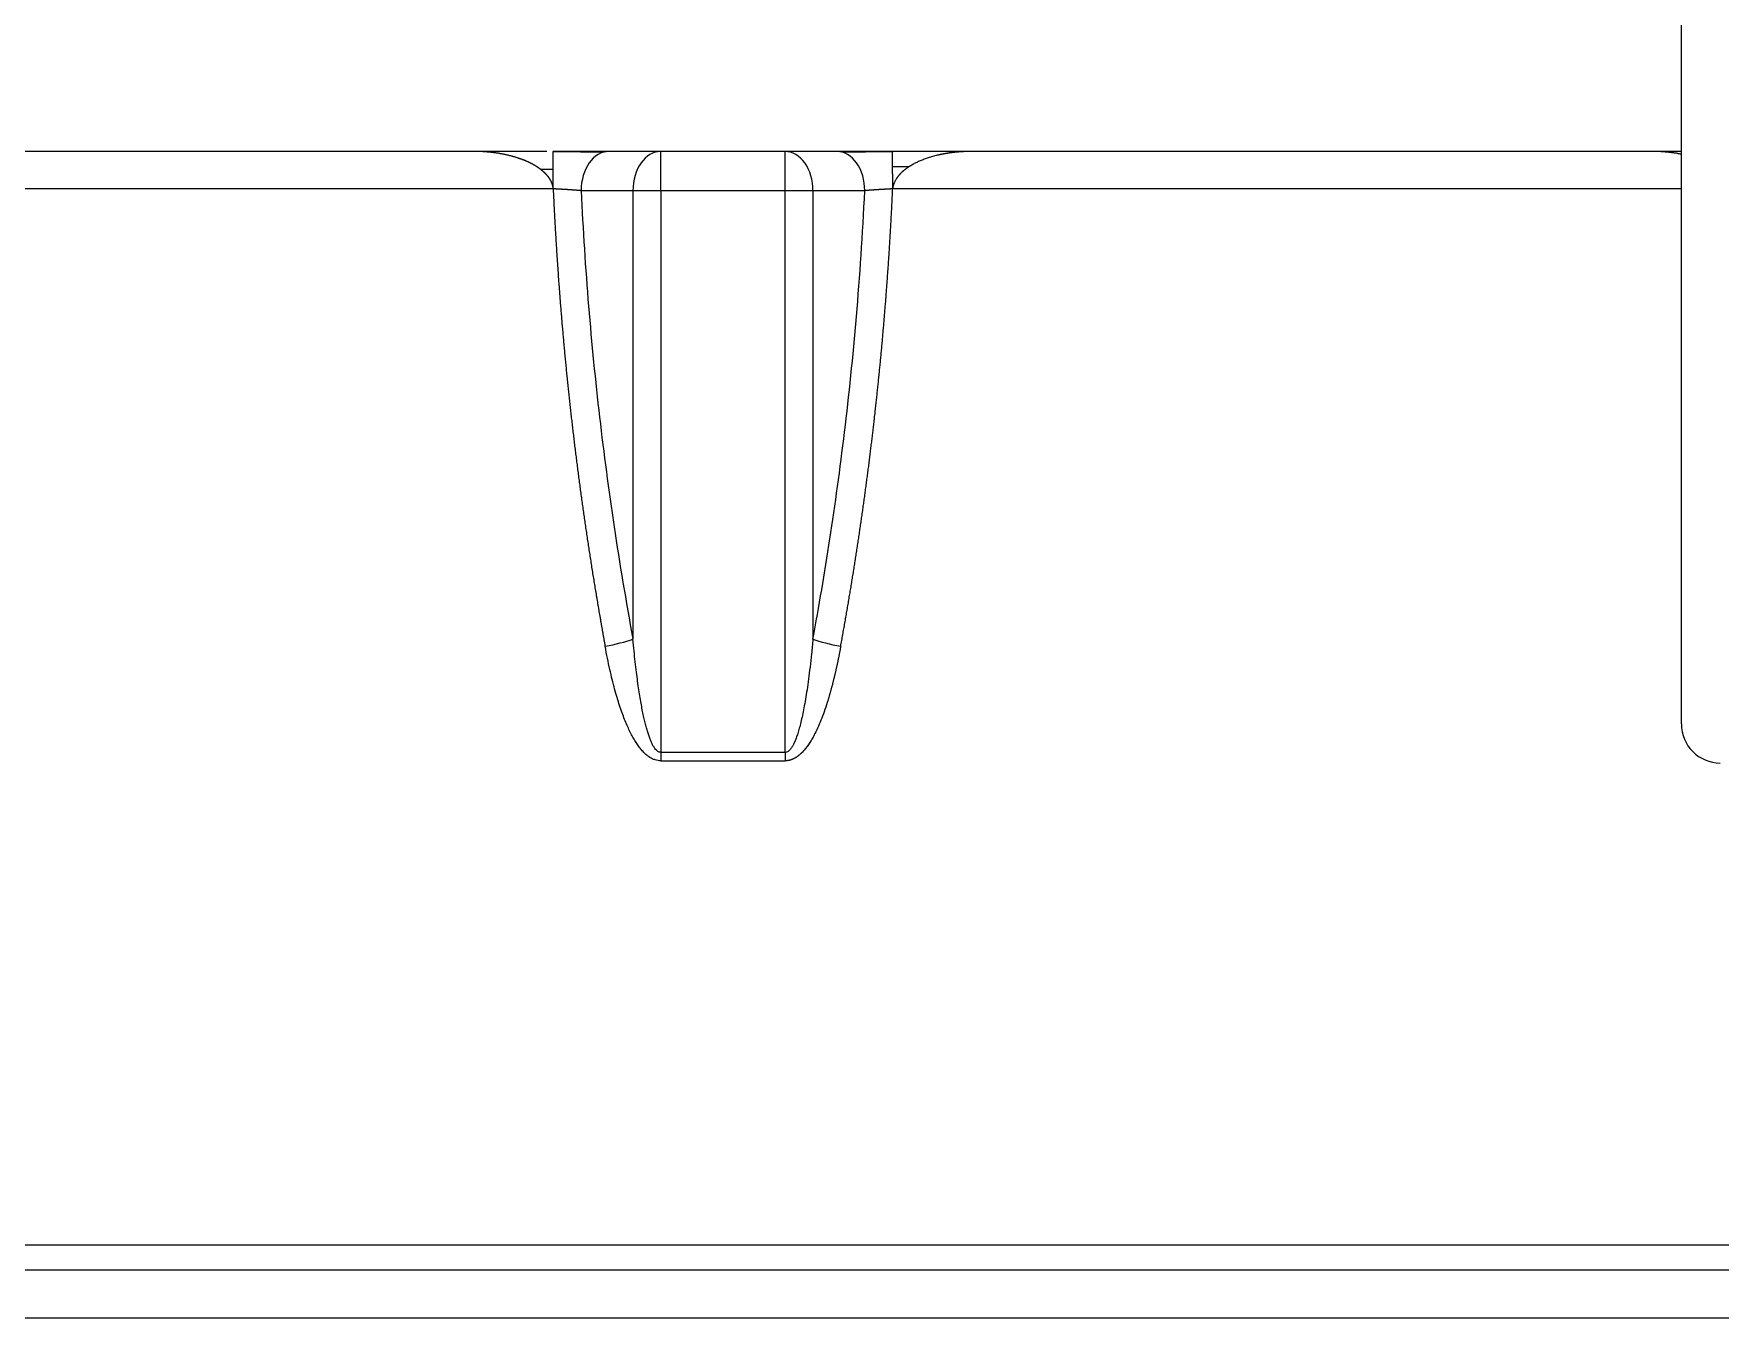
# Model space of a CAD drawing. Header units: millimetres. Extents: x 17284 to 19660, y -6011 to -2651.
# Drawn here: x 17908.49 to 17950.89, y -3450.51 to -3418.2 of the extents above; entities that cross this region are included whole.
import ezdxf

# ---------------------------------------------------------------- set-up
doc = ezdxf.new("R2010")
doc.units = ezdxf.units.MM

msp = doc.modelspace()

# ---------------------------------------------------------------- linework, layer by layer
at = {"linetype": 'Continuous', "lineweight": 18, "extrusion": (-1, -2.22045e-16, 0)}
for p, q in [((17949.915, -3435.563, 0), (17949.915, -3400.845, 0)), ((17919.578, -3421.166, 0), (17902.445, -3421.166, 0)), ((17921.393, -3421.166, 0), (17919.578, -3421.166, 0)), ((17924.253, -3421.166, 0), (17922.95, -3421.166, 0)), ((17927.384, -3421.166, 0), (17924.253, -3421.166, 0)), ((17928.687, -3421.166, 0), (17927.384, -3421.166, 0)), ((17932.059, -3421.166, 0), (17930.086, -3421.166, 0)), ((17949.192, -3421.166, 0), (17932.059, -3421.166, 0)), ((17949.915, -3421.166, 0), (17949.192, -3421.166, 0)), ((17924.253, -3436.278, 0), (17924.253, -3436.492, 0)), ((17966.525, -3449.299, 0), (17885.112, -3449.299, 0))]:
    msp.add_line(p, q, dxfattribs=at)
at = {"linetype": 'Continuous', "lineweight": 13, "extrusion": (-1, -2.22045e-16, 0)}
for p, q in [((17924.253, -3422.153, 0), (17924.253, -3421.166, 0)), ((17927.384, -3422.153, 0), (17927.384, -3421.166, 0)), ((17921.55, -3422.107, 0), (17900.473, -3422.107, 0)), ((17923.555, -3422.153, 0), (17922.252, -3422.153, 0)), ((17924.253, -3422.153, 0), (17923.555, -3422.153, 0)), ((17923.555, -3422.153, 0), (17923.555, -3433.429, 0)), ((17927.384, -3422.153, 0), (17924.253, -3422.153, 0)), ((17924.253, -3422.153, 0), (17924.253, -3436.278, 0)), ((17928.082, -3422.153, 0), (17927.384, -3422.153, 0)), ((17927.384, -3436.278, 0), (17927.384, -3422.153, 0)), ((17928.082, -3422.153, 0), (17928.082, -3433.429, 0)), ((17929.385, -3422.153, 0), (17928.082, -3422.153, 0)), ((17949.914, -3422.107, 0), (17930.087, -3422.107, 0)), ((17927.384, -3436.278, 0), (17924.253, -3436.278, 0)), ((17924.253, -3436.492, 0), (17927.384, -3436.492, 0)), ((17885.112, -3448.667, 0), (17966.525, -3448.667, 0)), ((17966.525, -3450.512, 0), (17885.112, -3450.512, 0))]:
    msp.add_line(p, q, dxfattribs=at)
at = {"linetype": 'Continuous', "lineweight": 18}
msp.add_arc((17950.902, -3435.563, 0), 0.987, 180, 269.5, dxfattribs=at)
at = {"linetype": 'Continuous', "lineweight": 13}
for centre, start_param, end_param in [((17922.95, -3422.153, 0), 3.141593, 4.712389), ((17924.253, -3422.153, 0), 3.141593, 4.712389), ((17927.384, -3422.153, 0), 1.570796, 3.141593), ((17928.687, -3422.153, 0), 1.570796, 3.141593)]:
    msp.add_ellipse(centre, major_axis=(0, -0.987), ratio=0.707107, start_param=start_param, end_param=end_param, dxfattribs=at)
at = {"linetype": 'Continuous', "lineweight": 18}
for centre, major_axis, start_param, end_param in [((17922.857, -3433.429, 0), (-0.971, -0.18), 1.537719, 2.339656), ((17928.78, -3433.429, 0), (0.971, -0.18), 3.943529, 4.745466)]:
    msp.add_ellipse(centre, major_axis=major_axis, ratio=0.17892, start_param=start_param, end_param=end_param, dxfattribs=at)
at = {"linetype": 'Continuous', "lineweight": 13}
for points, knots in [([(17921.234, -3421.615, 0), (17921.231, -3421.613, 0), (17921.225, -3421.608, 0), (17921.215, -3421.601, 0), (17921.206, -3421.594, 0), (17921.196, -3421.587, 0), (17921.186, -3421.58, 0), (17921.176, -3421.573, 0), (17921.166, -3421.566, 0), (17921.155, -3421.559, 0), (17921.145, -3421.552, 0), (17921.134, -3421.545, 0), (17921.124, -3421.539, 0), (17921.113, -3421.532, 0), (17921.102, -3421.525, 0), (17921.091, -3421.518, 0), (17921.079, -3421.512, 0), (17921.068, -3421.505, 0), (17921.056, -3421.499, 0), (17921.045, -3421.492, 0), (17921.032, -3421.485, 0), (17921.018, -3421.478, 0), (17921.003, -3421.469, 0), (17920.987, -3421.461, 0), (17920.97, -3421.453, 0), (17920.954, -3421.445, 0), (17920.936, -3421.437, 0), (17920.918, -3421.429, 0), (17920.9, -3421.421, 0), (17920.881, -3421.412, 0), (17920.862, -3421.404, 0), (17920.842, -3421.396, 0), (17920.822, -3421.388, 0), (17920.802, -3421.38, 0), (17920.78, -3421.372, 0), (17920.759, -3421.363, 0), (17920.737, -3421.355, 0), (17920.714, -3421.347, 0), (17920.691, -3421.339, 0), (17920.667, -3421.332, 0), (17920.643, -3421.324, 0), (17920.619, -3421.316, 0), (17920.594, -3421.308, 0), (17920.568, -3421.301, 0), (17920.542, -3421.293, 0), (17920.516, -3421.286, 0), (17920.489, -3421.279, 0), (17920.461, -3421.272, 0), (17920.433, -3421.265, 0), (17920.405, -3421.258, 0), (17920.376, -3421.251, 0), (17920.346, -3421.245, 0), (17920.317, -3421.239, 0), (17920.286, -3421.233, 0), (17920.255, -3421.227, 0), (17920.224, -3421.221, 0), (17920.192, -3421.215, 0), (17920.16, -3421.21, 0), (17920.127, -3421.205, 0), (17920.094, -3421.2, 0), (17920.06, -3421.196, 0), (17920.026, -3421.192, 0), (17919.991, -3421.188, 0), (17919.956, -3421.184, 0), (17919.92, -3421.181, 0), (17919.884, -3421.178, 0), (17919.848, -3421.175, 0), (17919.81, -3421.172, 0), (17919.773, -3421.17, 0), (17919.735, -3421.169, 0), (17919.696, -3421.167, 0), (17919.657, -3421.166, 0), (17919.618, -3421.166, 0), (17919.591, -3421.166, 0), (17919.578, -3421.166, 0)], [0, 0, 0, 0, 0.00653, 0.013118, 0.019766, 0.026474, 0.033241, 0.040068, 0.046956, 0.053904, 0.060912, 0.067982, 0.075112, 0.082304, 0.089557, 0.096872, 0.104248, 0.111686, 0.119187, 0.12675, 0.134375, 0.143941, 0.153763, 0.16384, 0.174174, 0.184765, 0.195613, 0.206719, 0.218082, 0.229705, 0.241586, 0.253726, 0.266126, 0.278786, 0.291705, 0.304885, 0.318325, 0.332026, 0.345987, 0.36021, 0.374694, 0.389439, 0.404445, 0.419714, 0.435244, 0.451037, 0.467091, 0.483408, 0.499987, 0.516828, 0.533933, 0.551299, 0.568929, 0.586822, 0.604977, 0.623396, 0.642078, 0.661023, 0.680231, 0.699703, 0.719438, 0.739437, 0.7597, 0.780226, 0.801015, 0.822069, 0.843386, 0.864968, 0.886813, 0.908922, 0.931295, 0.953933, 0.976834, 1, 1, 1, 1]), ([(17932.059, -3421.166, 0), (17932.053, -3421.166, 0), (17932.04, -3421.166, 0), (17932.021, -3421.166, 0), (17932.002, -3421.166, 0), (17931.983, -3421.166, 0), (17931.965, -3421.167, 0), (17931.946, -3421.167, 0), (17931.928, -3421.168, 0), (17931.91, -3421.168, 0), (17931.892, -3421.169, 0), (17931.874, -3421.17, 0), (17931.856, -3421.171, 0), (17931.839, -3421.172, 0), (17931.822, -3421.173, 0), (17931.805, -3421.174, 0), (17931.788, -3421.175, 0), (17931.771, -3421.176, 0), (17931.754, -3421.177, 0), (17931.738, -3421.179, 0), (17931.721, -3421.18, 0), (17931.705, -3421.182, 0), (17931.689, -3421.183, 0), (17931.673, -3421.185, 0), (17931.657, -3421.186, 0), (17931.642, -3421.188, 0), (17931.626, -3421.19, 0), (17931.611, -3421.191, 0), (17931.596, -3421.193, 0), (17931.581, -3421.195, 0), (17931.566, -3421.197, 0), (17931.552, -3421.199, 0), (17931.537, -3421.201, 0), (17931.523, -3421.203, 0), (17931.509, -3421.205, 0), (17931.495, -3421.207, 0), (17931.481, -3421.209, 0), (17931.468, -3421.211, 0), (17931.454, -3421.213, 0), (17931.441, -3421.215, 0), (17931.428, -3421.218, 0), (17931.415, -3421.22, 0), (17931.402, -3421.222, 0), (17931.389, -3421.224, 0), (17931.376, -3421.227, 0), (17931.364, -3421.229, 0), (17931.352, -3421.231, 0), (17931.34, -3421.233, 0), (17931.328, -3421.236, 0), (17931.316, -3421.238, 0), (17931.305, -3421.241, 0), (17931.293, -3421.243, 0), (17931.282, -3421.245, 0), (17931.271, -3421.248, 0), (17931.26, -3421.25, 0), (17931.249, -3421.252, 0), (17931.238, -3421.255, 0), (17931.228, -3421.257, 0), (17931.218, -3421.26, 0), (17931.171, -3421.271, 0), (17931.091, -3421.292, 0), (17930.98, -3421.325, 0), (17930.876, -3421.362, 0), (17930.78, -3421.4, 0), (17930.691, -3421.44, 0), (17930.628, -3421.472, 0), (17930.588, -3421.495, 0), (17930.568, -3421.506, 0), (17930.548, -3421.518, 0), (17930.529, -3421.529, 0), (17930.51, -3421.541, 0), (17930.497, -3421.549, 0), (17930.491, -3421.553, 0)], [0, 0, 0, 0, 0.011831, 0.023567, 0.035207, 0.046751, 0.0582, 0.069554, 0.080812, 0.091974, 0.103041, 0.114012, 0.124888, 0.135668, 0.146353, 0.156943, 0.167436, 0.177835, 0.188137, 0.198345, 0.208457, 0.218473, 0.228394, 0.238219, 0.247949, 0.257583, 0.267122, 0.276566, 0.285914, 0.295166, 0.304324, 0.313385, 0.322351, 0.331222, 0.339998, 0.348677, 0.357262, 0.365751, 0.374145, 0.382443, 0.390646, 0.398753, 0.406765, 0.414682, 0.422503, 0.430229, 0.437859, 0.445395, 0.452834, 0.460179, 0.467428, 0.474582, 0.48164, 0.488604, 0.495471, 0.502244, 0.508921, 0.515503, 0.52199, 0.528382, 0.603323, 0.674245, 0.741168, 0.804118, 0.863127, 0.918231, 0.932348, 0.946268, 0.959992, 0.973522, 0.986857, 1, 1, 1, 1]), ([(17949.917, -3421.236, 0), (17949.912, -3421.235, 0), (17949.896, -3421.232, 0), (17949.869, -3421.227, 0), (17949.838, -3421.221, 0), (17949.806, -3421.215, 0), (17949.774, -3421.21, 0), (17949.741, -3421.205, 0), (17949.708, -3421.2, 0), (17949.674, -3421.196, 0), (17949.64, -3421.192, 0), (17949.605, -3421.188, 0), (17949.57, -3421.184, 0), (17949.534, -3421.181, 0), (17949.498, -3421.178, 0), (17949.462, -3421.175, 0), (17949.425, -3421.172, 0), (17949.387, -3421.17, 0), (17949.349, -3421.169, 0), (17949.31, -3421.167, 0), (17949.271, -3421.166, 0), (17949.232, -3421.166, 0), (17949.205, -3421.166, 0), (17949.192, -3421.166, 0)], [0, 0, 0, 0, 0.023557, 0.066464, 0.109991, 0.154141, 0.198913, 0.244307, 0.290324, 0.336963, 0.384226, 0.432111, 0.480619, 0.52975, 0.579505, 0.629883, 0.680885, 0.732511, 0.784761, 0.837634, 0.891132, 0.945254, 1, 1, 1, 1]), ([(17930.491, -3421.553, 0), (17930.479, -3421.553, 0), (17930.438, -3421.553, 0), (17930.371, -3421.553, 0), (17930.295, -3421.553, 0), (17930.229, -3421.553, 0), (17930.168, -3421.553, 0), (17930.125, -3421.553, 0), (17930.08, -3421.553, 0), (17930.085, -3421.553, 0)], [0, 0, 0, 0, 0.07624, 0.25163, 0.413937, 0.564011, 0.701338, 0.842293, 1, 1, 1, 1]), ([(17930.491, -3421.553, 0), (17930.488, -3421.555, 0), (17930.481, -3421.56, 0), (17930.47, -3421.567, 0), (17930.46, -3421.574, 0), (17930.45, -3421.581, 0), (17930.44, -3421.588, 0), (17930.43, -3421.595, 0), (17930.421, -3421.602, 0), (17930.411, -3421.609, 0), (17930.402, -3421.616, 0), (17930.393, -3421.624, 0), (17930.384, -3421.631, 0), (17930.375, -3421.638, 0), (17930.366, -3421.645, 0), (17930.357, -3421.653, 0), (17930.349, -3421.66, 0), (17930.34, -3421.667, 0), (17930.332, -3421.675, 0), (17930.324, -3421.682, 0), (17930.316, -3421.689, 0), (17930.308, -3421.697, 0), (17930.3, -3421.704, 0), (17930.293, -3421.712, 0), (17930.285, -3421.719, 0), (17930.278, -3421.727, 0), (17930.271, -3421.734, 0), (17930.264, -3421.742, 0), (17930.257, -3421.749, 0), (17930.25, -3421.757, 0), (17930.243, -3421.765, 0), (17930.237, -3421.772, 0), (17930.23, -3421.781, 0), (17930.223, -3421.79, 0), (17930.215, -3421.8, 0), (17930.207, -3421.81, 0), (17930.202, -3421.817, 0), (17930.2, -3421.821, 0)], [0, 0, 0, 0, 0.032067, 0.063863, 0.095389, 0.126645, 0.157633, 0.188354, 0.21881, 0.249001, 0.278928, 0.308593, 0.337998, 0.367143, 0.39603, 0.424661, 0.453036, 0.481157, 0.509026, 0.536645, 0.564015, 0.591137, 0.618014, 0.644646, 0.671037, 0.697187, 0.7231, 0.748775, 0.774217, 0.799426, 0.824404, 0.849155, 0.87368, 0.905658, 0.937365, 0.96881, 1, 1, 1, 1]), ([(17922.252, -3422.153, 0), (17922.25, -3422.152, 0), (17922.245, -3422.152, 0), (17922.238, -3422.151, 0), (17922.232, -3422.151, 0), (17922.225, -3422.15, 0), (17922.218, -3422.15, 0), (17922.211, -3422.149, 0), (17922.204, -3422.148, 0), (17922.198, -3422.148, 0), (17922.191, -3422.147, 0), (17922.185, -3422.147, 0), (17922.178, -3422.146, 0), (17922.172, -3422.146, 0), (17922.165, -3422.145, 0), (17922.159, -3422.145, 0), (17922.153, -3422.144, 0), (17922.147, -3422.144, 0), (17922.141, -3422.143, 0), (17922.135, -3422.143, 0), (17922.129, -3422.142, 0), (17922.123, -3422.142, 0), (17922.117, -3422.141, 0), (17922.112, -3422.141, 0), (17922.106, -3422.14, 0), (17922.101, -3422.14, 0), (17922.095, -3422.14, 0), (17922.09, -3422.139, 0), (17922.085, -3422.139, 0), (17922.08, -3422.138, 0), (17922.075, -3422.138, 0), (17922.07, -3422.138, 0), (17922.065, -3422.137, 0), (17922.061, -3422.137, 0), (17922.056, -3422.137, 0), (17922.052, -3422.136, 0), (17922.048, -3422.136, 0), (17922.043, -3422.136, 0), (17922.039, -3422.135, 0), (17922.035, -3422.135, 0), (17922.032, -3422.135, 0), (17922.028, -3422.135, 0), (17922.024, -3422.134, 0), (17922.021, -3422.134, 0), (17922.018, -3422.134, 0), (17922.014, -3422.134, 0), (17922.011, -3422.133, 0), (17922.008, -3422.133, 0), (17922.006, -3422.133, 0), (17922.003, -3422.133, 0), (17922, -3422.133, 0), (17921.998, -3422.132, 0), (17921.996, -3422.132, 0), (17921.994, -3422.132, 0), (17921.992, -3422.132, 0), (17921.99, -3422.132, 0), (17921.988, -3422.132, 0), (17921.986, -3422.132, 0), (17921.985, -3422.131, 0), (17921.975, -3422.131, 0), (17921.958, -3422.13, 0), (17921.932, -3422.128, 0), (17921.907, -3422.126, 0), (17921.881, -3422.125, 0), (17921.856, -3422.123, 0), (17921.831, -3422.122, 0), (17921.807, -3422.12, 0), (17921.783, -3422.119, 0), (17921.759, -3422.117, 0), (17921.736, -3422.116, 0), (17921.714, -3422.115, 0), (17921.691, -3422.114, 0), (17921.67, -3422.112, 0), (17921.648, -3422.111, 0), (17921.628, -3422.11, 0), (17921.607, -3422.109, 0), (17921.588, -3422.108, 0), (17921.569, -3422.107, 0), (17921.556, -3422.107, 0), (17921.55, -3422.107, 0)], [0, 0, 0, 0, 0.012466, 0.024769, 0.036908, 0.048881, 0.060687, 0.072324, 0.083791, 0.095086, 0.10621, 0.117159, 0.127934, 0.138533, 0.148955, 0.159199, 0.169264, 0.179149, 0.188854, 0.198378, 0.207719, 0.216878, 0.225852, 0.234643, 0.243248, 0.251668, 0.259902, 0.26795, 0.27581, 0.283483, 0.290967, 0.298264, 0.305371, 0.312289, 0.319018, 0.325556, 0.331905, 0.338063, 0.34403, 0.349807, 0.355392, 0.360786, 0.365988, 0.370998, 0.375817, 0.380443, 0.384877, 0.389119, 0.393169, 0.397026, 0.40069, 0.404161, 0.40744, 0.410526, 0.413419, 0.416118, 0.418625, 0.420939, 0.423059, 0.424986, 0.461555, 0.497476, 0.532734, 0.567316, 0.60121, 0.634406, 0.666896, 0.69867, 0.729724, 0.760052, 0.78965, 0.818515, 0.846646, 0.87404, 0.900699, 0.926623, 0.951813, 0.976271, 1, 1, 1, 1]), ([(17921.55, -3422.107, 0), (17921.551, -3422.132, 0), (17921.553, -3422.184, 0), (17921.557, -3422.262, 0), (17921.561, -3422.339, 0), (17921.565, -3422.417, 0), (17921.568, -3422.495, 0), (17921.572, -3422.572, 0), (17921.576, -3422.65, 0), (17921.58, -3422.728, 0), (17921.585, -3422.805, 0), (17921.589, -3422.883, 0), (17921.593, -3422.961, 0), (17921.597, -3423.039, 0), (17921.602, -3423.117, 0), (17921.606, -3423.194, 0), (17921.611, -3423.272, 0), (17921.616, -3423.35, 0), (17921.62, -3423.428, 0), (17921.625, -3423.506, 0), (17921.63, -3423.584, 0), (17921.635, -3423.662, 0), (17921.64, -3423.74, 0), (17921.645, -3423.818, 0), (17921.65, -3423.896, 0), (17921.655, -3423.974, 0), (17921.661, -3424.052, 0), (17921.666, -3424.13, 0), (17921.672, -3424.208, 0), (17921.677, -3424.287, 0), (17921.683, -3424.365, 0), (17921.688, -3424.443, 0), (17921.694, -3424.521, 0), (17921.7, -3424.599, 0), (17921.706, -3424.678, 0), (17921.712, -3424.756, 0), (17921.718, -3424.834, 0), (17921.724, -3424.913, 0), (17921.73, -3424.991, 0), (17921.736, -3425.069, 0), (17921.743, -3425.148, 0), (17921.749, -3425.226, 0), (17921.756, -3425.304, 0), (17921.762, -3425.383, 0), (17921.769, -3425.461, 0), (17921.775, -3425.54, 0), (17921.782, -3425.618, 0), (17921.789, -3425.697, 0), (17921.796, -3425.775, 0), (17921.803, -3425.854, 0), (17921.81, -3425.932, 0), (17921.817, -3426.011, 0), (17921.824, -3426.089, 0), (17921.832, -3426.168, 0), (17921.839, -3426.247, 0), (17921.847, -3426.325, 0), (17921.854, -3426.404, 0), (17921.862, -3426.483, 0), (17921.869, -3426.561, 0), (17921.877, -3426.64, 0), (17921.885, -3426.719, 0), (17921.893, -3426.797, 0), (17921.901, -3426.876, 0), (17921.909, -3426.955, 0), (17921.917, -3427.034, 0), (17921.925, -3427.112, 0), (17921.933, -3427.191, 0), (17921.942, -3427.27, 0), (17921.95, -3427.349, 0), (17921.959, -3427.428, 0), (17921.967, -3427.506, 0), (17921.976, -3427.585, 0), (17921.985, -3427.664, 0), (17921.993, -3427.743, 0), (17922.002, -3427.822, 0), (17922.011, -3427.901, 0), (17922.02, -3427.98, 0), (17922.029, -3428.059, 0), (17922.039, -3428.138, 0), (17922.048, -3428.217, 0), (17922.057, -3428.296, 0), (17922.067, -3428.375, 0), (17922.076, -3428.454, 0), (17922.086, -3428.533, 0), (17922.095, -3428.612, 0), (17922.105, -3428.691, 0), (17922.115, -3428.77, 0), (17922.125, -3428.849, 0), (17922.135, -3428.928, 0), (17922.145, -3429.007, 0), (17922.155, -3429.086, 0), (17922.165, -3429.165, 0), (17922.175, -3429.244, 0), (17922.185, -3429.324, 0), (17922.196, -3429.403, 0), (17922.206, -3429.482, 0), (17922.217, -3429.561, 0), (17922.227, -3429.64, 0), (17922.238, -3429.719, 0), (17922.249, -3429.799, 0), (17922.26, -3429.878, 0), (17922.271, -3429.957, 0), (17922.282, -3430.036, 0), (17922.293, -3430.116, 0), (17922.304, -3430.195, 0), (17922.315, -3430.274, 0), (17922.326, -3430.353, 0), (17922.338, -3430.433, 0), (17922.349, -3430.512, 0), (17922.361, -3430.591, 0), (17922.373, -3430.67, 0), (17922.384, -3430.75, 0), (17922.396, -3430.829, 0), (17922.408, -3430.908, 0), (17922.42, -3430.988, 0), (17922.432, -3431.067, 0), (17922.444, -3431.146, 0), (17922.456, -3431.226, 0), (17922.468, -3431.305, 0), (17922.481, -3431.384, 0), (17922.493, -3431.464, 0), (17922.505, -3431.543, 0), (17922.518, -3431.623, 0), (17922.531, -3431.702, 0), (17922.543, -3431.781, 0), (17922.556, -3431.861, 0), (17922.569, -3431.94, 0), (17922.582, -3432.02, 0), (17922.595, -3432.099, 0), (17922.608, -3432.178, 0), (17922.621, -3432.258, 0), (17922.634, -3432.337, 0), (17922.648, -3432.417, 0), (17922.661, -3432.496, 0), (17922.675, -3432.576, 0), (17922.688, -3432.655, 0), (17922.702, -3432.735, 0), (17922.716, -3432.814, 0), (17922.729, -3432.893, 0), (17922.743, -3432.973, 0), (17922.757, -3433.052, 0), (17922.771, -3433.132, 0), (17922.785, -3433.211, 0), (17922.799, -3433.291, 0), (17922.814, -3433.37, 0), (17922.828, -3433.45, 0), (17922.842, -3433.529, 0), (17922.852, -3433.582, 0), (17922.857, -3433.609, 0)], [0, 0, 0, 0, 0.00666, 0.013322, 0.019987, 0.026655, 0.033325, 0.039998, 0.046674, 0.053352, 0.060033, 0.066717, 0.073403, 0.080092, 0.086784, 0.093478, 0.100175, 0.106875, 0.113577, 0.120282, 0.126989, 0.1337, 0.140412, 0.147128, 0.153846, 0.160566, 0.16729, 0.174016, 0.180744, 0.187475, 0.194209, 0.200946, 0.207685, 0.214426, 0.221171, 0.227918, 0.234667, 0.241419, 0.248174, 0.254931, 0.261691, 0.268454, 0.275219, 0.281987, 0.288757, 0.29553, 0.302306, 0.309084, 0.315865, 0.322648, 0.329434, 0.336222, 0.343013, 0.349807, 0.356603, 0.363402, 0.370203, 0.377007, 0.383814, 0.390623, 0.397435, 0.404249, 0.411066, 0.417886, 0.424708, 0.431532, 0.43836, 0.44519, 0.452022, 0.458857, 0.465695, 0.472535, 0.479378, 0.486223, 0.493071, 0.499922, 0.506775, 0.513631, 0.520489, 0.52735, 0.534214, 0.54108, 0.547949, 0.55482, 0.561694, 0.568571, 0.57545, 0.582332, 0.589216, 0.596103, 0.602993, 0.609885, 0.61678, 0.623677, 0.630577, 0.63748, 0.644385, 0.651293, 0.658203, 0.665116, 0.672032, 0.67895, 0.685871, 0.692794, 0.69972, 0.706649, 0.71358, 0.720514, 0.72745, 0.734389, 0.741331, 0.748275, 0.755222, 0.762171, 0.769123, 0.776078, 0.783035, 0.789995, 0.796957, 0.803922, 0.81089, 0.81786, 0.824833, 0.831809, 0.838787, 0.845767, 0.852751, 0.859737, 0.866725, 0.873716, 0.88071, 0.887706, 0.894705, 0.901706, 0.908711, 0.915717, 0.922726, 0.929738, 0.936753, 0.94377, 0.95079, 0.957812, 0.964837, 0.971864, 0.978894, 0.985927, 0.992962, 1, 1, 1, 1]), ([(17928.78, -3433.609, 0), (17928.784, -3433.585, 0), (17928.793, -3433.536, 0), (17928.806, -3433.463, 0), (17928.819, -3433.391, 0), (17928.832, -3433.318, 0), (17928.845, -3433.245, 0), (17928.858, -3433.172, 0), (17928.871, -3433.1, 0), (17928.884, -3433.027, 0), (17928.897, -3432.954, 0), (17928.909, -3432.882, 0), (17928.922, -3432.809, 0), (17928.935, -3432.736, 0), (17928.947, -3432.664, 0), (17928.959, -3432.591, 0), (17928.972, -3432.518, 0), (17928.984, -3432.446, 0), (17928.996, -3432.373, 0), (17929.008, -3432.301, 0), (17929.02, -3432.228, 0), (17929.033, -3432.156, 0), (17929.044, -3432.083, 0), (17929.056, -3432.01, 0), (17929.068, -3431.938, 0), (17929.08, -3431.865, 0), (17929.092, -3431.793, 0), (17929.103, -3431.72, 0), (17929.115, -3431.648, 0), (17929.126, -3431.576, 0), (17929.138, -3431.503, 0), (17929.149, -3431.431, 0), (17929.16, -3431.358, 0), (17929.171, -3431.286, 0), (17929.183, -3431.214, 0), (17929.194, -3431.141, 0), (17929.205, -3431.069, 0), (17929.216, -3430.996, 0), (17929.227, -3430.924, 0), (17929.237, -3430.852, 0), (17929.248, -3430.78, 0), (17929.259, -3430.707, 0), (17929.269, -3430.635, 0), (17929.28, -3430.563, 0), (17929.29, -3430.491, 0), (17929.301, -3430.418, 0), (17929.311, -3430.346, 0), (17929.322, -3430.274, 0), (17929.332, -3430.202, 0), (17929.342, -3430.13, 0), (17929.352, -3430.057, 0), (17929.362, -3429.985, 0), (17929.372, -3429.913, 0), (17929.382, -3429.841, 0), (17929.392, -3429.769, 0), (17929.402, -3429.697, 0), (17929.411, -3429.625, 0), (17929.421, -3429.553, 0), (17929.431, -3429.481, 0), (17929.44, -3429.409, 0), (17929.45, -3429.337, 0), (17929.459, -3429.265, 0), (17929.468, -3429.193, 0), (17929.478, -3429.121, 0), (17929.487, -3429.049, 0), (17929.496, -3428.977, 0), (17929.505, -3428.905, 0), (17929.514, -3428.834, 0), (17929.523, -3428.762, 0), (17929.532, -3428.69, 0), (17929.541, -3428.618, 0), (17929.549, -3428.546, 0), (17929.558, -3428.475, 0), (17929.567, -3428.403, 0), (17929.575, -3428.331, 0), (17929.584, -3428.26, 0), (17929.592, -3428.188, 0), (17929.601, -3428.116, 0), (17929.609, -3428.045, 0), (17929.617, -3427.973, 0), (17929.625, -3427.901, 0), (17929.633, -3427.83, 0), (17929.642, -3427.758, 0), (17929.65, -3427.687, 0), (17929.657, -3427.615, 0), (17929.665, -3427.544, 0), (17929.673, -3427.472, 0), (17929.681, -3427.401, 0), (17929.689, -3427.329, 0), (17929.696, -3427.258, 0), (17929.704, -3427.186, 0), (17929.711, -3427.115, 0), (17929.719, -3427.044, 0), (17929.726, -3426.972, 0), (17929.733, -3426.901, 0), (17929.741, -3426.83, 0), (17929.748, -3426.758, 0), (17929.755, -3426.687, 0), (17929.762, -3426.616, 0), (17929.769, -3426.545, 0), (17929.776, -3426.473, 0), (17929.783, -3426.402, 0), (17929.79, -3426.331, 0), (17929.796, -3426.26, 0), (17929.803, -3426.189, 0), (17929.81, -3426.118, 0), (17929.816, -3426.047, 0), (17929.823, -3425.976, 0), (17929.829, -3425.905, 0), (17929.835, -3425.834, 0), (17929.842, -3425.763, 0), (17929.848, -3425.692, 0), (17929.854, -3425.621, 0), (17929.86, -3425.55, 0), (17929.866, -3425.479, 0), (17929.872, -3425.408, 0), (17929.878, -3425.337, 0), (17929.884, -3425.267, 0), (17929.89, -3425.196, 0), (17929.896, -3425.125, 0), (17929.901, -3425.054, 0), (17929.907, -3424.984, 0), (17929.913, -3424.913, 0), (17929.918, -3424.842, 0), (17929.924, -3424.772, 0), (17929.929, -3424.701, 0), (17929.934, -3424.63, 0), (17929.94, -3424.56, 0), (17929.945, -3424.489, 0), (17929.95, -3424.419, 0), (17929.955, -3424.348, 0), (17929.96, -3424.278, 0), (17929.965, -3424.207, 0), (17929.97, -3424.137, 0), (17929.975, -3424.067, 0), (17929.98, -3423.996, 0), (17929.984, -3423.926, 0), (17929.989, -3423.856, 0), (17929.994, -3423.785, 0), (17929.998, -3423.715, 0), (17930.003, -3423.645, 0), (17930.007, -3423.575, 0), (17930.012, -3423.504, 0), (17930.016, -3423.434, 0), (17930.02, -3423.364, 0), (17930.024, -3423.294, 0), (17930.029, -3423.224, 0), (17930.033, -3423.154, 0), (17930.037, -3423.084, 0), (17930.041, -3423.014, 0), (17930.044, -3422.944, 0), (17930.048, -3422.874, 0), (17930.052, -3422.804, 0), (17930.056, -3422.734, 0), (17930.06, -3422.665, 0), (17930.063, -3422.595, 0), (17930.067, -3422.525, 0), (17930.07, -3422.455, 0), (17930.074, -3422.385, 0), (17930.077, -3422.316, 0), (17930.08, -3422.246, 0), (17930.084, -3422.176, 0), (17930.086, -3422.13, 0), (17930.087, -3422.107, 0)], [0, 0, 0, 0, 0.006443, 0.012883, 0.01932, 0.025754, 0.032185, 0.038613, 0.045039, 0.051461, 0.057881, 0.064297, 0.070711, 0.077122, 0.08353, 0.089935, 0.096338, 0.102737, 0.109133, 0.115527, 0.121917, 0.128305, 0.13469, 0.141072, 0.147451, 0.153827, 0.1602, 0.166571, 0.172938, 0.179303, 0.185665, 0.192023, 0.198379, 0.204732, 0.211082, 0.217429, 0.223774, 0.230115, 0.236454, 0.242789, 0.249122, 0.255452, 0.261779, 0.268103, 0.274424, 0.280742, 0.287057, 0.29337, 0.299679, 0.305986, 0.31229, 0.318591, 0.324889, 0.331184, 0.337476, 0.343765, 0.350051, 0.356335, 0.362616, 0.368893, 0.375168, 0.38144, 0.387709, 0.393975, 0.400239, 0.406499, 0.412756, 0.419011, 0.425263, 0.431512, 0.437757, 0.444001, 0.450241, 0.456478, 0.462712, 0.468944, 0.475173, 0.481398, 0.487621, 0.493841, 0.500058, 0.506272, 0.512484, 0.518692, 0.524898, 0.5311, 0.5373, 0.543497, 0.549691, 0.555882, 0.562071, 0.568256, 0.574439, 0.580618, 0.586795, 0.592969, 0.59914, 0.605308, 0.611474, 0.617636, 0.623796, 0.629952, 0.636106, 0.642257, 0.648405, 0.65455, 0.660693, 0.666832, 0.672968, 0.679102, 0.685233, 0.69136, 0.697485, 0.703607, 0.709726, 0.715842, 0.721956, 0.728066, 0.734174, 0.740278, 0.74638, 0.752478, 0.758574, 0.764667, 0.770757, 0.776844, 0.782928, 0.789009, 0.795088, 0.801163, 0.807236, 0.813305, 0.819372, 0.825435, 0.831496, 0.837554, 0.843609, 0.849661, 0.855709, 0.861756, 0.867799, 0.873839, 0.879876, 0.88591, 0.891942, 0.89797, 0.903995, 0.910018, 0.916037, 0.922054, 0.928068, 0.934078, 0.940086, 0.946091, 0.952092, 0.958091, 0.964087, 0.97008, 0.97607, 0.982057, 0.988041, 0.994022, 1, 1, 1, 1]), ([(17930.087, -3422.107, 0), (17930.083, -3422.107, 0), (17930.076, -3422.107, 0), (17930.066, -3422.108, 0), (17930.056, -3422.108, 0), (17930.045, -3422.109, 0), (17930.034, -3422.109, 0), (17930.023, -3422.11, 0), (17930.012, -3422.11, 0), (17930.001, -3422.111, 0), (17929.99, -3422.112, 0), (17929.978, -3422.112, 0), (17929.967, -3422.113, 0), (17929.955, -3422.113, 0), (17929.943, -3422.114, 0), (17929.932, -3422.115, 0), (17929.92, -3422.115, 0), (17929.907, -3422.116, 0), (17929.895, -3422.117, 0), (17929.883, -3422.117, 0), (17929.87, -3422.118, 0), (17929.858, -3422.119, 0), (17929.845, -3422.119, 0), (17929.833, -3422.12, 0), (17929.82, -3422.121, 0), (17929.807, -3422.122, 0), (17929.794, -3422.122, 0), (17929.781, -3422.123, 0), (17929.768, -3422.124, 0), (17929.758, -3422.125, 0), (17929.75, -3422.125, 0), (17929.745, -3422.125, 0), (17929.74, -3422.126, 0), (17929.734, -3422.126, 0), (17929.728, -3422.127, 0), (17929.721, -3422.127, 0), (17929.715, -3422.127, 0), (17929.708, -3422.128, 0), (17929.7, -3422.128, 0), (17929.693, -3422.129, 0), (17929.685, -3422.129, 0), (17929.677, -3422.13, 0), (17929.668, -3422.131, 0), (17929.659, -3422.131, 0), (17929.65, -3422.132, 0), (17929.641, -3422.132, 0), (17929.631, -3422.133, 0), (17929.621, -3422.134, 0), (17929.611, -3422.135, 0), (17929.601, -3422.135, 0), (17929.59, -3422.136, 0), (17929.579, -3422.137, 0), (17929.568, -3422.138, 0), (17929.557, -3422.139, 0), (17929.545, -3422.139, 0), (17929.534, -3422.14, 0), (17929.522, -3422.141, 0), (17929.51, -3422.142, 0), (17929.498, -3422.143, 0), (17929.485, -3422.144, 0), (17929.473, -3422.145, 0), (17929.461, -3422.146, 0), (17929.448, -3422.147, 0), (17929.435, -3422.148, 0), (17929.423, -3422.149, 0), (17929.41, -3422.15, 0), (17929.397, -3422.152, 0), (17929.389, -3422.152, 0), (17929.385, -3422.153, 0)], [0, 0, 0, 0, 0.013093, 0.026364, 0.039814, 0.053443, 0.067251, 0.081239, 0.095406, 0.109752, 0.124278, 0.138983, 0.153867, 0.168929, 0.184171, 0.199591, 0.215188, 0.230963, 0.246915, 0.263043, 0.279346, 0.295824, 0.312476, 0.329301, 0.346298, 0.363465, 0.380802, 0.398308, 0.41598, 0.433818, 0.440226, 0.447103, 0.454449, 0.462264, 0.470549, 0.479302, 0.488525, 0.498216, 0.508375, 0.519002, 0.530097, 0.541659, 0.553687, 0.56618, 0.579137, 0.592558, 0.606441, 0.620785, 0.635587, 0.650846, 0.666561, 0.682727, 0.699344, 0.716409, 0.733917, 0.751867, 0.770253, 0.789073, 0.808323, 0.827996, 0.848089, 0.868597, 0.889513, 0.910832, 0.932547, 0.954651, 0.977138, 1, 1, 1, 1]), ([(17928.78, -3433.609, 0), (17928.777, -3433.622, 0), (17928.773, -3433.647, 0), (17928.766, -3433.686, 0), (17928.758, -3433.724, 0), (17928.751, -3433.761, 0), (17928.744, -3433.799, 0), (17928.737, -3433.836, 0), (17928.729, -3433.873, 0), (17928.722, -3433.91, 0), (17928.714, -3433.947, 0), (17928.707, -3433.983, 0), (17928.699, -3434.019, 0), (17928.692, -3434.055, 0), (17928.684, -3434.09, 0), (17928.677, -3434.126, 0), (17928.669, -3434.161, 0), (17928.661, -3434.196, 0), (17928.653, -3434.23, 0), (17928.645, -3434.265, 0), (17928.638, -3434.299, 0), (17928.63, -3434.333, 0), (17928.622, -3434.366, 0), (17928.614, -3434.4, 0), (17928.606, -3434.433, 0), (17928.597, -3434.466, 0), (17928.589, -3434.499, 0), (17928.581, -3434.531, 0), (17928.573, -3434.563, 0), (17928.565, -3434.595, 0), (17928.556, -3434.627, 0), (17928.548, -3434.658, 0), (17928.539, -3434.69, 0), (17928.531, -3434.721, 0), (17928.522, -3434.751, 0), (17928.514, -3434.782, 0), (17928.505, -3434.812, 0), (17928.497, -3434.842, 0), (17928.488, -3434.872, 0), (17928.479, -3434.901, 0), (17928.47, -3434.931, 0), (17928.44, -3435.031, 0), (17928.387, -3435.195, 0), (17928.306, -3435.416, 0), (17928.223, -3435.618, 0), (17928.143, -3435.785, 0), (17928.07, -3435.921, 0), (17928.005, -3436.029, 0), (17927.938, -3436.126, 0), (17927.871, -3436.212, 0), (17927.819, -3436.268, 0), (17927.788, -3436.3, 0), (17927.776, -3436.311, 0), (17927.764, -3436.321, 0), (17927.753, -3436.332, 0), (17927.741, -3436.342, 0), (17927.729, -3436.352, 0), (17927.717, -3436.361, 0), (17927.706, -3436.37, 0), (17927.694, -3436.379, 0), (17927.682, -3436.388, 0), (17927.67, -3436.396, 0), (17927.659, -3436.404, 0), (17927.647, -3436.411, 0), (17927.635, -3436.418, 0), (17927.623, -3436.425, 0), (17927.611, -3436.431, 0), (17927.599, -3436.438, 0), (17927.588, -3436.443, 0), (17927.576, -3436.449, 0), (17927.564, -3436.454, 0), (17927.552, -3436.459, 0), (17927.54, -3436.463, 0), (17927.528, -3436.468, 0), (17927.516, -3436.471, 0), (17927.504, -3436.475, 0), (17927.492, -3436.478, 0), (17927.48, -3436.481, 0), (17927.468, -3436.483, 0), (17927.456, -3436.486, 0), (17927.444, -3436.487, 0), (17927.432, -3436.489, 0), (17927.42, -3436.49, 0), (17927.408, -3436.491, 0), (17927.396, -3436.491, 0), (17927.388, -3436.492, 0), (17927.384, -3436.492, 0)], [0, 0, 0, 0, 0.011659, 0.02325, 0.034774, 0.046229, 0.057616, 0.068936, 0.080188, 0.091372, 0.102489, 0.113538, 0.12452, 0.135435, 0.146282, 0.157061, 0.167774, 0.17842, 0.188998, 0.19951, 0.209954, 0.220332, 0.230643, 0.240888, 0.251066, 0.261177, 0.271222, 0.281201, 0.291114, 0.30096, 0.310741, 0.320456, 0.330104, 0.339687, 0.349205, 0.358657, 0.368043, 0.377364, 0.38662, 0.395811, 0.404937, 0.413998, 0.48941, 0.559571, 0.624589, 0.684602, 0.725007, 0.762645, 0.797619, 0.830058, 0.860125, 0.864966, 0.86974, 0.874447, 0.87909, 0.883669, 0.888186, 0.892641, 0.897037, 0.901375, 0.905656, 0.909882, 0.914055, 0.918176, 0.922247, 0.92627, 0.930246, 0.934178, 0.938068, 0.941918, 0.94573, 0.949506, 0.953249, 0.95696, 0.960643, 0.9643, 0.967932, 0.971544, 0.975138, 0.978715, 0.982279, 0.985833, 0.989379, 0.992921, 0.99646, 1, 1, 1, 1])]:
    msp.add_open_spline(points, degree=3, knots=knots, dxfattribs=at)
at = {"linetype": 'Continuous', "lineweight": 18}
for points, degree in [([(17922.14, -3421.179, 0), (17921.854, -3421.178, 0), (17921.541, -3421.177, 0)], 2), ([(17922.95, -3421.166, 0), (17922.904, -3421.166, 0), (17922.81, -3421.166, 0), (17922.671, -3421.166, 0), (17922.512, -3421.166, 0), (17922.32, -3421.166, 0), (17922.099, -3421.166, 0), (17921.845, -3421.166, 0), (17921.652, -3421.166, 0), (17921.55, -3421.166, 0)], 3), ([(17930.086, -3421.166, 0), (17930.013, -3421.166, 0), (17929.868, -3421.166, 0), (17929.659, -3421.166, 0), (17929.426, -3421.166, 0), (17929.182, -3421.166, 0), (17928.932, -3421.166, 0), (17928.767, -3421.166, 0), (17928.687, -3421.166, 0)], 3), ([(17930.095, -3421.177, 0), (17929.777, -3421.178, 0), (17929.485, -3421.179, 0)], 2), ([(17924.253, -3436.492, 0), (17924.231, -3436.492, 0), (17924.187, -3436.488, 0), (17924.114, -3436.471, 0), (17924.037, -3436.44, 0), (17923.959, -3436.393, 0), (17923.882, -3436.333, 0), (17923.809, -3436.261, 0), (17923.738, -3436.178, 0), (17923.668, -3436.084, 0), (17923.601, -3435.98, 0), (17923.536, -3435.866, 0), (17923.472, -3435.741, 0), (17923.409, -3435.603, 0), (17923.346, -3435.452, 0), (17923.283, -3435.286, 0), (17923.22, -3435.104, 0), (17923.158, -3434.905, 0), (17923.096, -3434.687, 0), (17923.035, -3434.451, 0), (17922.975, -3434.195, 0), (17922.915, -3433.916, 0), (17922.876, -3433.714, 0), (17922.857, -3433.609, 0)], 3), ([(17924.253, -3436.278, 0), (17924.242, -3436.278, 0), (17924.22, -3436.275, 0), (17924.183, -3436.258, 0), (17924.145, -3436.227, 0), (17924.106, -3436.181, 0), (17924.068, -3436.121, 0), (17924.031, -3436.05, 0), (17923.995, -3435.968, 0), (17923.961, -3435.875, 0), (17923.927, -3435.772, 0), (17923.894, -3435.66, 0), (17923.862, -3435.536, 0), (17923.831, -3435.401, 0), (17923.799, -3435.251, 0), (17923.768, -3435.087, 0), (17923.737, -3434.907, 0), (17923.705, -3434.71, 0), (17923.674, -3434.495, 0), (17923.644, -3434.262, 0), (17923.614, -3434.009, 0), (17923.584, -3433.733, 0), (17923.565, -3433.533, 0), (17923.555, -3433.429, 0)], 3), ([(17928.082, -3433.429, 0), (17928.07, -3433.559, 0), (17928.045, -3433.806, 0), (17928.008, -3434.138, 0), (17927.97, -3434.438, 0), (17927.932, -3434.707, 0), (17927.894, -3434.947, 0), (17927.855, -3435.162, 0), (17927.816, -3435.354, 0), (17927.777, -3435.524, 0), (17927.738, -3435.675, 0), (17927.699, -3435.807, 0), (17927.66, -3435.921, 0), (17927.621, -3436.018, 0), (17927.582, -3436.098, 0), (17927.541, -3436.167, 0), (17927.495, -3436.226, 0), (17927.441, -3436.268, 0), (17927.404, -3436.278, 0), (17927.384, -3436.278, 0)], 3)]:
    msp.add_open_spline(points, degree=degree, dxfattribs=at)
for points, knots in [([(17921.551, -3421.615, 0), (17921.551, -3421.613, 0), (17921.551, -3421.607, 0), (17921.551, -3421.599, 0), (17921.551, -3421.591, 0), (17921.551, -3421.583, 0), (17921.551, -3421.576, 0), (17921.551, -3421.568, 0), (17921.551, -3421.56, 0), (17921.551, -3421.552, 0), (17921.551, -3421.544, 0), (17921.551, -3421.536, 0), (17921.551, -3421.528, 0), (17921.551, -3421.52, 0), (17921.551, -3421.512, 0), (17921.551, -3421.505, 0), (17921.551, -3421.497, 0), (17921.551, -3421.489, 0), (17921.551, -3421.481, 0), (17921.551, -3421.474, 0), (17921.551, -3421.466, 0), (17921.551, -3421.458, 0), (17921.551, -3421.451, 0), (17921.551, -3421.443, 0), (17921.551, -3421.436, 0), (17921.551, -3421.428, 0), (17921.551, -3421.421, 0), (17921.551, -3421.413, 0), (17921.551, -3421.406, 0), (17921.551, -3421.399, 0), (17921.551, -3421.392, 0), (17921.551, -3421.385, 0), (17921.551, -3421.378, 0), (17921.551, -3421.371, 0), (17921.551, -3421.364, 0), (17921.551, -3421.357, 0), (17921.551, -3421.35, 0), (17921.551, -3421.343, 0), (17921.551, -3421.337, 0), (17921.551, -3421.33, 0), (17921.551, -3421.324, 0), (17921.551, -3421.318, 0), (17921.551, -3421.311, 0), (17921.551, -3421.305, 0), (17921.551, -3421.299, 0), (17921.551, -3421.293, 0), (17921.551, -3421.287, 0), (17921.551, -3421.282, 0), (17921.551, -3421.276, 0), (17921.551, -3421.271, 0), (17921.551, -3421.265, 0), (17921.551, -3421.26, 0), (17921.551, -3421.255, 0), (17921.551, -3421.25, 0), (17921.551, -3421.245, 0), (17921.551, -3421.24, 0), (17921.551, -3421.236, 0), (17921.551, -3421.231, 0), (17921.551, -3421.227, 0), (17921.551, -3421.223, 0), (17921.551, -3421.219, 0), (17921.551, -3421.215, 0), (17921.551, -3421.211, 0), (17921.551, -3421.207, 0), (17921.551, -3421.204, 0), (17921.551, -3421.2, 0), (17921.551, -3421.197, 0), (17921.551, -3421.194, 0), (17921.551, -3421.191, 0), (17921.551, -3421.188, 0), (17921.551, -3421.186, 0), (17921.551, -3421.183, 0), (17921.551, -3421.181, 0), (17921.551, -3421.179, 0), (17921.551, -3421.177, 0), (17921.551, -3421.175, 0), (17921.551, -3421.173, 0), (17921.551, -3421.172, 0), (17921.551, -3421.171, 0), (17921.551, -3421.169, 0), (17921.551, -3421.168, 0), (17921.551, -3421.168, 0), (17921.55, -3421.167, 0), (17921.55, -3421.166, 0), (17921.55, -3421.166, 0), (17921.55, -3421.166, 0), (17921.55, -3421.166, 0), (17921.55, -3421.166, 0)], [0, 0, 0, 0, 0.009635, 0.019338, 0.02911, 0.03895, 0.048858, 0.058833, 0.068876, 0.078986, 0.089162, 0.099405, 0.109713, 0.120086, 0.130525, 0.141028, 0.151595, 0.162225, 0.172918, 0.183674, 0.194492, 0.205371, 0.216311, 0.22731, 0.23837, 0.249487, 0.260663, 0.271897, 0.283187, 0.294533, 0.305933, 0.317389, 0.328897, 0.340459, 0.352072, 0.363736, 0.37545, 0.387213, 0.399024, 0.410883, 0.422787, 0.434737, 0.446731, 0.458768, 0.470847, 0.482967, 0.495127, 0.507326, 0.519563, 0.531836, 0.544144, 0.556486, 0.568862, 0.581269, 0.593707, 0.606174, 0.618669, 0.63119, 0.643738, 0.656309, 0.668903, 0.681519, 0.694156, 0.706811, 0.719484, 0.732173, 0.744877, 0.757595, 0.770325, 0.783065, 0.795816, 0.808574, 0.821339, 0.83411, 0.846885, 0.859662, 0.872441, 0.885219, 0.897996, 0.910771, 0.923541, 0.936306, 0.949064, 0.961813, 0.974553, 0.987283, 1, 1, 1, 1]), ([(17922.831, -3421.181, 0), (17922.748, -3421.181, 0), (17922.566, -3421.18, 0), (17922.326, -3421.179, 0), (17922.176, -3421.179, 0), (17922.14, -3421.179, 0)], [0, 0, 0, 0, 0.432053, 0.86596, 1, 1, 1, 1]), ([(17929.485, -3421.179, 0), (17929.453, -3421.179, 0), (17929.307, -3421.179, 0), (17929.071, -3421.18, 0), (17928.889, -3421.181, 0), (17928.805, -3421.181, 0)], [0, 0, 0, 0, 0.121037, 0.561378, 1, 1, 1, 1]), ([(17930.085, -3421.553, 0), (17930.085, -3421.55, 0), (17930.085, -3421.545, 0), (17930.085, -3421.537, 0), (17930.085, -3421.53, 0), (17930.085, -3421.522, 0), (17930.085, -3421.515, 0), (17930.085, -3421.508, 0), (17930.085, -3421.501, 0), (17930.085, -3421.494, 0), (17930.085, -3421.487, 0), (17930.085, -3421.48, 0), (17930.085, -3421.474, 0), (17930.085, -3421.468, 0), (17930.085, -3421.462, 0), (17930.085, -3421.456, 0), (17930.085, -3421.45, 0), (17930.085, -3421.444, 0), (17930.085, -3421.438, 0), (17930.085, -3421.43, 0), (17930.085, -3421.42, 0), (17930.085, -3421.411, 0), (17930.085, -3421.402, 0), (17930.084, -3421.393, 0), (17930.084, -3421.384, 0), (17930.084, -3421.375, 0), (17930.084, -3421.367, 0), (17930.084, -3421.358, 0), (17930.084, -3421.349, 0), (17930.084, -3421.341, 0), (17930.084, -3421.332, 0), (17930.084, -3421.324, 0), (17930.084, -3421.316, 0), (17930.084, -3421.307, 0), (17930.084, -3421.299, 0), (17930.085, -3421.292, 0), (17930.085, -3421.284, 0), (17930.085, -3421.276, 0), (17930.085, -3421.269, 0), (17930.085, -3421.262, 0), (17930.085, -3421.255, 0), (17930.085, -3421.248, 0), (17930.085, -3421.241, 0), (17930.085, -3421.235, 0), (17930.085, -3421.229, 0), (17930.085, -3421.223, 0), (17930.085, -3421.217, 0), (17930.085, -3421.212, 0), (17930.085, -3421.207, 0), (17930.085, -3421.202, 0), (17930.085, -3421.198, 0), (17930.085, -3421.193, 0), (17930.085, -3421.189, 0), (17930.085, -3421.186, 0), (17930.085, -3421.182, 0), (17930.085, -3421.179, 0), (17930.086, -3421.178, 0), (17930.086, -3421.177, 0)], [0, 0, 0, 0, 0.013391, 0.026611, 0.039658, 0.05253, 0.065228, 0.07775, 0.090096, 0.102264, 0.114253, 0.126064, 0.137694, 0.149144, 0.160414, 0.171501, 0.182407, 0.193129, 0.203669, 0.221313, 0.239183, 0.257277, 0.275594, 0.294132, 0.31289, 0.331863, 0.351051, 0.370451, 0.390061, 0.409877, 0.429896, 0.450117, 0.470535, 0.491147, 0.511949, 0.532939, 0.554112, 0.575464, 0.596991, 0.618689, 0.640555, 0.662582, 0.684766, 0.707104, 0.729589, 0.752216, 0.774982, 0.797879, 0.820903, 0.844049, 0.86731, 0.89068, 0.914155, 0.937727, 0.961392, 0.985142, 1, 1, 1, 1]), ([(17921.55, -3422.107, 0), (17921.55, -3422.105, 0), (17921.55, -3422.101, 0), (17921.549, -3422.095, 0), (17921.549, -3422.09, 0), (17921.549, -3422.084, 0), (17921.548, -3422.078, 0), (17921.548, -3422.072, 0), (17921.547, -3422.067, 0), (17921.546, -3422.061, 0), (17921.545, -3422.055, 0), (17921.544, -3422.05, 0), (17921.543, -3422.044, 0), (17921.542, -3422.038, 0), (17921.541, -3422.032, 0), (17921.54, -3422.027, 0), (17921.539, -3422.021, 0), (17921.537, -3422.015, 0), (17921.536, -3422.009, 0), (17921.534, -3422.003, 0), (17921.532, -3421.998, 0), (17921.53, -3421.992, 0), (17921.529, -3421.986, 0), (17921.527, -3421.98, 0), (17921.525, -3421.974, 0), (17921.523, -3421.968, 0), (17921.52, -3421.963, 0), (17921.518, -3421.957, 0), (17921.516, -3421.951, 0), (17921.513, -3421.945, 0), (17921.511, -3421.939, 0), (17921.508, -3421.933, 0), (17921.505, -3421.928, 0), (17921.503, -3421.922, 0), (17921.5, -3421.916, 0), (17921.497, -3421.91, 0), (17921.494, -3421.904, 0), (17921.491, -3421.898, 0), (17921.487, -3421.892, 0), (17921.484, -3421.887, 0), (17921.481, -3421.881, 0), (17921.477, -3421.875, 0), (17921.474, -3421.869, 0), (17921.47, -3421.863, 0), (17921.466, -3421.857, 0), (17921.463, -3421.851, 0), (17921.459, -3421.845, 0), (17921.455, -3421.84, 0), (17921.451, -3421.834, 0), (17921.447, -3421.828, 0), (17921.442, -3421.822, 0), (17921.438, -3421.816, 0), (17921.434, -3421.81, 0), (17921.429, -3421.804, 0), (17921.425, -3421.799, 0), (17921.42, -3421.793, 0), (17921.415, -3421.787, 0), (17921.41, -3421.781, 0), (17921.406, -3421.775, 0), (17921.401, -3421.769, 0), (17921.395, -3421.763, 0), (17921.39, -3421.758, 0), (17921.385, -3421.752, 0), (17921.38, -3421.746, 0), (17921.374, -3421.74, 0), (17921.369, -3421.734, 0), (17921.363, -3421.729, 0), (17921.358, -3421.723, 0), (17921.352, -3421.717, 0), (17921.346, -3421.711, 0), (17921.34, -3421.706, 0), (17921.334, -3421.7, 0), (17921.328, -3421.694, 0), (17921.322, -3421.688, 0), (17921.316, -3421.683, 0), (17921.309, -3421.677, 0), (17921.303, -3421.671, 0), (17921.296, -3421.666, 0), (17921.29, -3421.66, 0), (17921.283, -3421.654, 0), (17921.276, -3421.649, 0), (17921.27, -3421.643, 0), (17921.263, -3421.637, 0), (17921.256, -3421.632, 0), (17921.249, -3421.626, 0), (17921.241, -3421.62, 0), (17921.237, -3421.617, 0), (17921.234, -3421.615, 0)], [0, 0, 0, 0, 0.009042, 0.018107, 0.027197, 0.036315, 0.045462, 0.05464, 0.063851, 0.073097, 0.08238, 0.091701, 0.101063, 0.110466, 0.119914, 0.129408, 0.138949, 0.148539, 0.15818, 0.167874, 0.177621, 0.187424, 0.197285, 0.207204, 0.217184, 0.227225, 0.237329, 0.247498, 0.257733, 0.268036, 0.278407, 0.288848, 0.299361, 0.309946, 0.320606, 0.33134, 0.34215, 0.353038, 0.364005, 0.375051, 0.386178, 0.397387, 0.408679, 0.420055, 0.431516, 0.443062, 0.454696, 0.466417, 0.478227, 0.490127, 0.502117, 0.514198, 0.526372, 0.538638, 0.550999, 0.563454, 0.576004, 0.58865, 0.601394, 0.614234, 0.627173, 0.640211, 0.653348, 0.666586, 0.679924, 0.693364, 0.706906, 0.72055, 0.734298, 0.74815, 0.762105, 0.776166, 0.790333, 0.804605, 0.818983, 0.833469, 0.848062, 0.862763, 0.877572, 0.89249, 0.907518, 0.922655, 0.937902, 0.95326, 0.968728, 0.984308, 1, 1, 1, 1]), ([(17921.551, -3421.615, 0), (17921.556, -3421.615, 0), (17921.514, -3421.615, 0), (17921.468, -3421.615, 0), (17921.399, -3421.615, 0), (17921.323, -3421.615, 0), (17921.266, -3421.615, 0), (17921.236, -3421.615, 0), (17921.234, -3421.615, 0)], [0, 0, 0, 0, 0.187575, 0.365588, 0.558687, 0.768231, 0.987797, 1, 1, 1, 1]), ([(17921.55, -3422.107, 0), (17921.55, -3422.103, 0), (17921.55, -3422.097, 0), (17921.55, -3422.088, 0), (17921.55, -3422.079, 0), (17921.55, -3422.07, 0), (17921.55, -3422.061, 0), (17921.55, -3422.052, 0), (17921.55, -3422.044, 0), (17921.55, -3422.035, 0), (17921.55, -3422.027, 0), (17921.55, -3422.019, 0), (17921.55, -3422.011, 0), (17921.55, -3422.003, 0), (17921.55, -3421.995, 0), (17921.55, -3421.987, 0), (17921.55, -3421.979, 0), (17921.55, -3421.972, 0), (17921.55, -3421.964, 0), (17921.55, -3421.957, 0), (17921.55, -3421.95, 0), (17921.55, -3421.943, 0), (17921.55, -3421.936, 0), (17921.55, -3421.93, 0), (17921.55, -3421.923, 0), (17921.55, -3421.917, 0), (17921.55, -3421.91, 0), (17921.55, -3421.904, 0), (17921.55, -3421.898, 0), (17921.55, -3421.892, 0), (17921.55, -3421.887, 0), (17921.55, -3421.881, 0), (17921.55, -3421.876, 0), (17921.55, -3421.87, 0), (17921.55, -3421.865, 0), (17921.55, -3421.86, 0), (17921.55, -3421.846, 0), (17921.551, -3421.823, 0), (17921.551, -3421.791, 0), (17921.551, -3421.761, 0), (17921.551, -3421.731, 0), (17921.551, -3421.702, 0), (17921.551, -3421.672, 0), (17921.551, -3421.648, 0), (17921.551, -3421.632, 0), (17921.551, -3421.623, 0), (17921.551, -3421.619, 0), (17921.551, -3421.617, 0), (17921.551, -3421.616, 0), (17921.551, -3421.616, 0), (17921.551, -3421.615, 0), (17921.551, -3421.615, 0), (17921.551, -3421.615, 0), (17921.551, -3421.615, 0)], [0, 0, 0, 0, 0.017827, 0.03546, 0.052894, 0.070128, 0.087157, 0.103979, 0.120591, 0.136989, 0.153172, 0.169135, 0.184876, 0.200393, 0.215683, 0.230743, 0.245571, 0.260165, 0.274522, 0.28864, 0.302516, 0.316149, 0.329536, 0.342676, 0.355566, 0.368204, 0.380589, 0.392719, 0.404593, 0.416207, 0.427562, 0.438654, 0.449484, 0.460049, 0.470348, 0.480379, 0.490142, 0.556332, 0.620722, 0.683225, 0.743762, 0.808171, 0.871758, 0.935921, 0.968029, 0.984087, 0.992117, 0.996132, 0.99814, 0.999144, 0.999645, 0.999896, 1, 1, 1, 1]), ([(17930.087, -3422.107, 0), (17930.087, -3422.103, 0), (17930.087, -3422.097, 0), (17930.087, -3422.086, 0), (17930.087, -3422.076, 0), (17930.087, -3422.066, 0), (17930.087, -3422.056, 0), (17930.087, -3422.046, 0), (17930.087, -3422.035, 0), (17930.086, -3422.025, 0), (17930.086, -3422.015, 0), (17930.086, -3422.005, 0), (17930.086, -3421.995, 0), (17930.086, -3421.986, 0), (17930.086, -3421.976, 0), (17930.086, -3421.966, 0), (17930.086, -3421.956, 0), (17930.086, -3421.946, 0), (17930.086, -3421.937, 0), (17930.086, -3421.927, 0), (17930.086, -3421.918, 0), (17930.086, -3421.908, 0), (17930.086, -3421.899, 0), (17930.086, -3421.889, 0), (17930.086, -3421.88, 0), (17930.086, -3421.871, 0), (17930.086, -3421.862, 0), (17930.086, -3421.852, 0), (17930.086, -3421.843, 0), (17930.086, -3421.834, 0), (17930.086, -3421.826, 0), (17930.086, -3421.817, 0), (17930.086, -3421.808, 0), (17930.086, -3421.799, 0), (17930.086, -3421.791, 0), (17930.086, -3421.782, 0), (17930.086, -3421.774, 0), (17930.086, -3421.765, 0), (17930.086, -3421.757, 0), (17930.086, -3421.749, 0), (17930.086, -3421.741, 0), (17930.086, -3421.733, 0), (17930.085, -3421.725, 0), (17930.085, -3421.717, 0), (17930.085, -3421.709, 0), (17930.085, -3421.701, 0), (17930.085, -3421.694, 0), (17930.085, -3421.686, 0), (17930.085, -3421.679, 0), (17930.085, -3421.671, 0), (17930.085, -3421.664, 0), (17930.085, -3421.657, 0), (17930.085, -3421.65, 0), (17930.085, -3421.643, 0), (17930.085, -3421.636, 0), (17930.085, -3421.629, 0), (17930.085, -3421.622, 0), (17930.085, -3421.615, 0), (17930.085, -3421.609, 0), (17930.085, -3421.602, 0), (17930.085, -3421.596, 0), (17930.085, -3421.589, 0), (17930.085, -3421.583, 0), (17930.085, -3421.577, 0), (17930.085, -3421.571, 0), (17930.085, -3421.565, 0), (17930.085, -3421.559, 0), (17930.085, -3421.555, 0), (17930.085, -3421.553, 0)], [0, 0, 0, 0, 0.017192, 0.034355, 0.051486, 0.068584, 0.085648, 0.102675, 0.119664, 0.136614, 0.153521, 0.170385, 0.187204, 0.203976, 0.2207, 0.237374, 0.253996, 0.270564, 0.287077, 0.303534, 0.319932, 0.336271, 0.352548, 0.368762, 0.384912, 0.400995, 0.417011, 0.432958, 0.448835, 0.46464, 0.480371, 0.496028, 0.511609, 0.527112, 0.542537, 0.557881, 0.573145, 0.588325, 0.603422, 0.618434, 0.633359, 0.648197, 0.662947, 0.677606, 0.692175, 0.706652, 0.721036, 0.735326, 0.749521, 0.76362, 0.777623, 0.791527, 0.805332, 0.819038, 0.832643, 0.846147, 0.859548, 0.872846, 0.886041, 0.899131, 0.912115, 0.924994, 0.937765, 0.95043, 0.962986, 0.975433, 0.987772, 1, 1, 1, 1]), ([(17930.2, -3421.821, 0), (17930.198, -3421.823, 0), (17930.196, -3421.827, 0), (17930.192, -3421.832, 0), (17930.188, -3421.838, 0), (17930.184, -3421.844, 0), (17930.18, -3421.85, 0), (17930.176, -3421.856, 0), (17930.169, -3421.869, 0), (17930.158, -3421.888, 0), (17930.144, -3421.916, 0), (17930.132, -3421.94, 0), (17930.122, -3421.961, 0), (17930.116, -3421.975, 0), (17930.11, -3421.989, 0), (17930.105, -3422.003, 0), (17930.101, -3422.015, 0), (17930.098, -3422.027, 0), (17930.095, -3422.037, 0), (17930.093, -3422.047, 0), (17930.091, -3422.057, 0), (17930.09, -3422.067, 0), (17930.089, -3422.077, 0), (17930.088, -3422.087, 0), (17930.087, -3422.097, 0), (17930.087, -3422.103, 0), (17930.087, -3422.107, 0)], [0, 0, 0, 0, 0.023404, 0.046706, 0.069907, 0.093011, 0.116019, 0.138934, 0.161758, 0.256433, 0.357785, 0.465889, 0.519792, 0.57077, 0.618851, 0.664068, 0.706462, 0.746082, 0.777937, 0.809701, 0.841403, 0.873072, 0.904738, 0.936428, 0.968172, 1, 1, 1, 1])]:
    msp.add_open_spline(points, degree=3, knots=knots, dxfattribs=at)
at = {"linetype": 'Continuous', "lineweight": 13}
for points in [[(17922.252, -3422.153, 0), (17922.299, -3423.139, 0), (17922.425, -3425.076, 0), (17922.702, -3427.856, 0), (17923.064, -3430.585, 0), (17923.379, -3432.476, 0), (17923.555, -3433.429, 0)], [(17928.082, -3433.429, 0), (17928.232, -3432.616, 0), (17928.518, -3430.933, 0), (17928.887, -3428.261, 0), (17929.19, -3425.361, 0), (17929.333, -3423.251, 0), (17929.385, -3422.153, 0)]]:
    msp.add_open_spline(points, degree=3, dxfattribs=at)
msp.add_rational_spline([(17927.384, -3436.278, 0), (17927.384, -3436.35, 0), (17927.384, -3436.421, 0), (17927.384, -3436.492, 0)], [1.05403836024, 1.03663001895, 1.02342772239, 1.01443147054], degree=3, dxfattribs=at)

doc.saveas('drawing.dxf')
